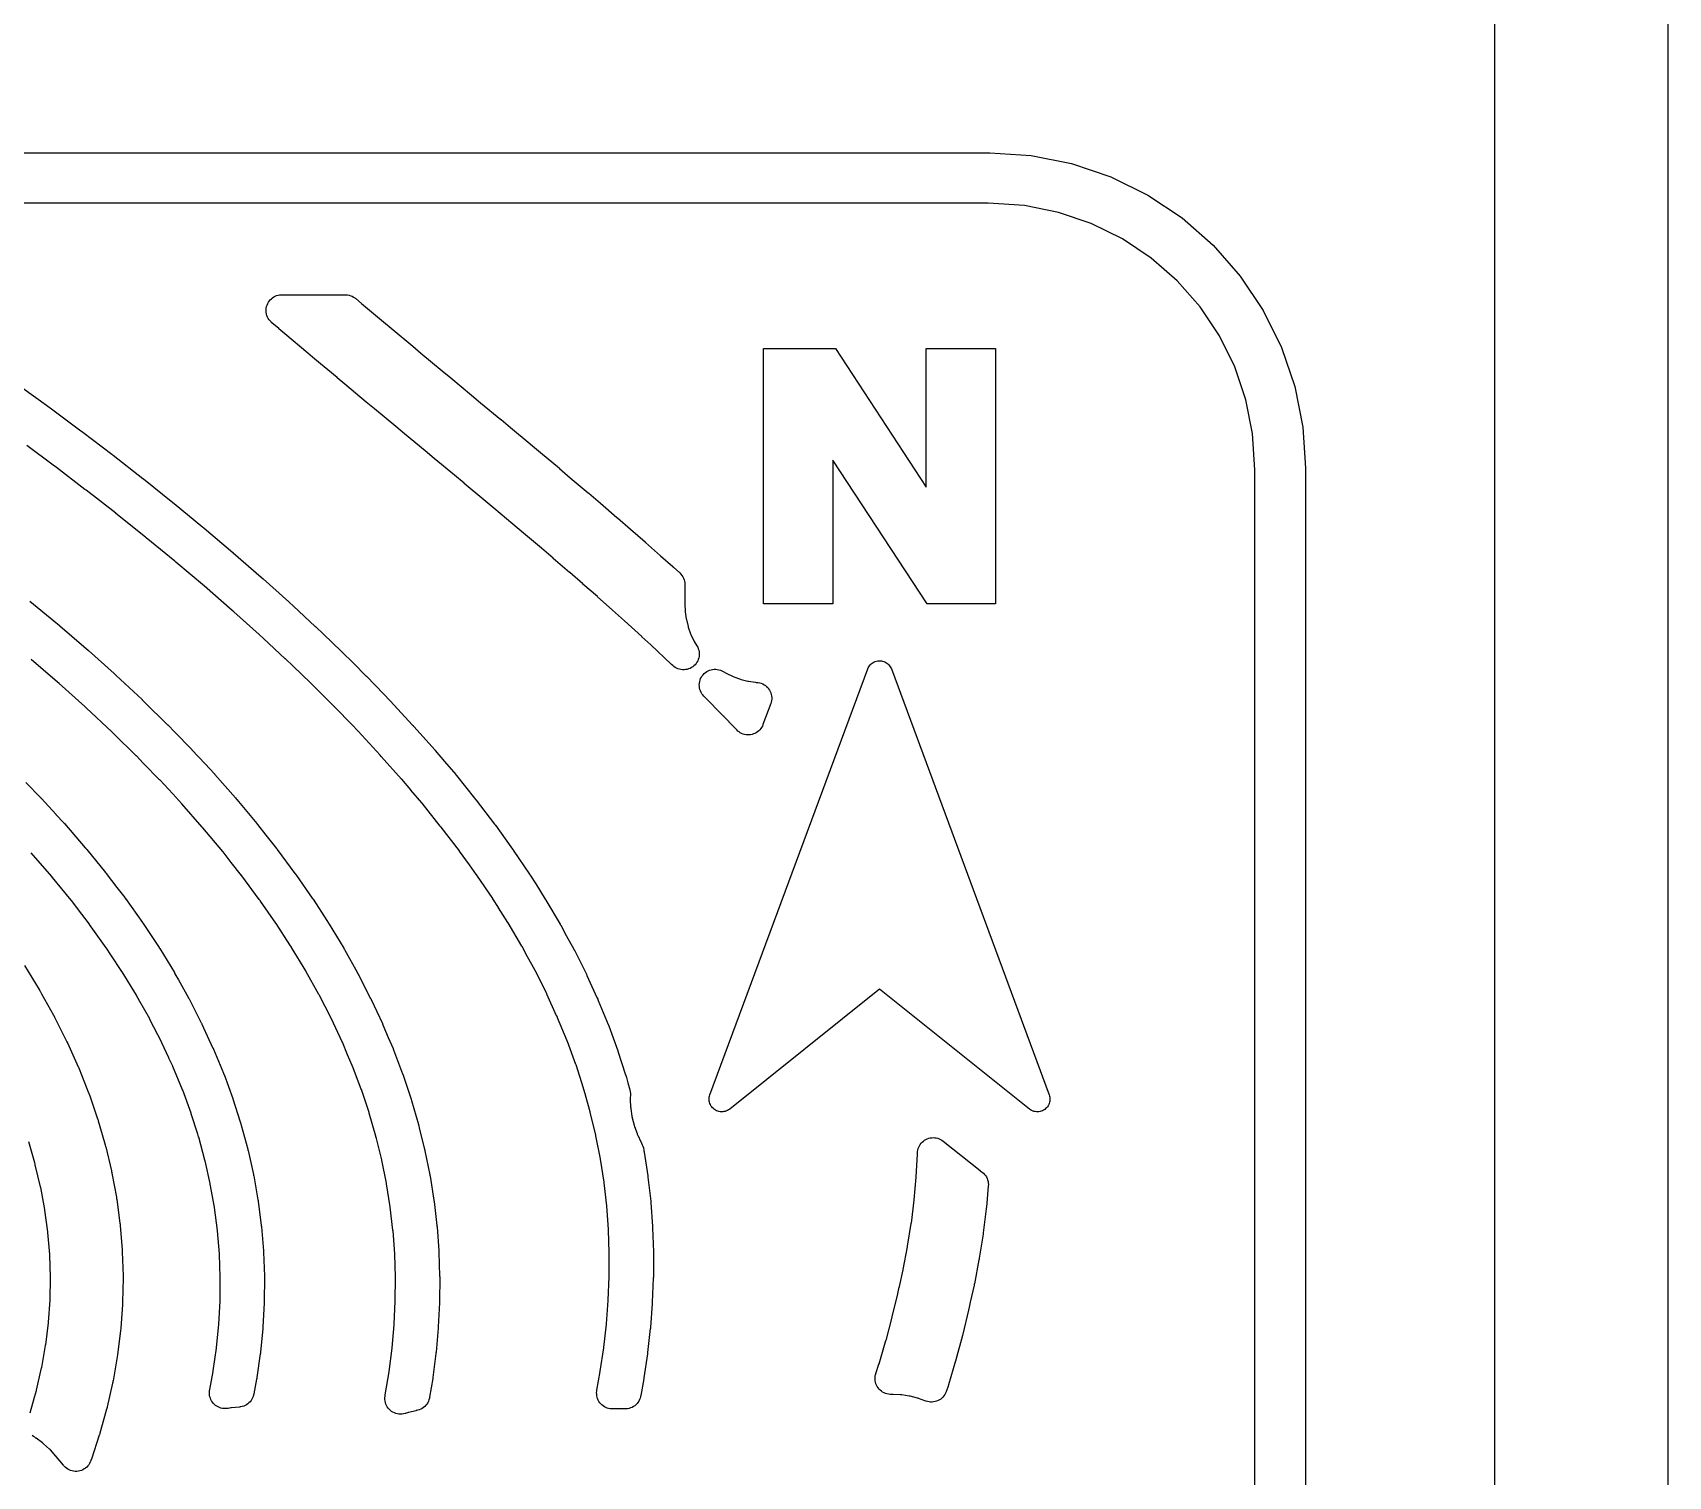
# Model space of a CAD drawing. Header units: metres. Extents: x -22.9 to 22.9, y 1.9 to 79.7.
# Drawn here: x 12.53 to 22.9, y 48.41 to 57.56 of the extents above; entities that cross this region are included whole.
import ezdxf

# ---------------------------------------------------------------- set-up
doc = ezdxf.new("R2010")
doc.units = ezdxf.units.M

msp = doc.modelspace()

# ---------------------------------------------------------------- linework, layer by layer
at = {"layer": 'MARKING'}
for points in [[(-18.6, 56.8), (18.6, 56.8), (18.8611, 56.7829), (19.1176, 56.7319), (19.3654, 56.6478), (19.6, 56.5321), (19.8175, 56.3867), (20.0142, 56.2142), (20.1867, 56.0175), (20.3321, 55.8), (20.4478, 55.5654), (20.5319, 55.3176), (20.5829, 55.0611), (20.6, 54.8), (20.6, 38.2)], [(20.28, 38.2105), (20.28, 54.7895), (20.2649, 55.0192), (20.2221, 55.2346), (20.1515, 55.4426), (20.0543, 55.6397), (19.9323, 55.8223), (19.7875, 55.9875), (19.6223, 56.1323), (19.4397, 56.2543), (19.2426, 56.3515), (19.0346, 56.4221), (18.8192, 56.4649), (18.5895, 56.48), (-18.5895, 56.48)], [(12.4699, 55.3081), (12.6184, 55.2), (12.6586, 55.1707), (12.6589, 55.1704), (12.6597, 55.1698), (12.6602, 55.1695), (12.8281, 55.0444), (12.8282, 55.0443), (12.8491, 55.0287), (12.8494, 55.0285), (12.8501, 55.028), (12.8506, 55.0276), (13.0326, 54.8889), (13.0329, 54.8887), (13.0397, 54.8835), (13.04, 54.8833), (13.0406, 54.8828), (13.0409, 54.8825), (13.2296, 54.7354), (13.23, 54.735), (13.2328, 54.7328), (13.2333, 54.7324), (13.42, 54.5832), (13.4205, 54.5828), (13.4275, 54.5771), (13.428, 54.5767), (13.6106, 54.4266), (13.611, 54.4263), (13.6173, 54.4211), (13.6176, 54.4209), (13.6181, 54.4204), (13.6185, 54.4201), (13.8011, 54.2657), (13.8014, 54.2654), (13.8017, 54.2652), (13.8025, 54.2645), (13.9805, 54.1098), (13.9808, 54.1095), (13.9816, 54.1087), (13.9822, 54.1083), (13.9933, 54.0984), (13.9935, 54.0981), (14.1546, 53.9537), (14.1551, 53.9533), (14.156, 53.9525), (14.1566, 53.9519), (14.1843, 53.9264), (14.1845, 53.9262), (14.3234, 53.7975), (14.3239, 53.7971), (14.3249, 53.7961), (14.3256, 53.7954), (14.3754, 53.7478), (14.3755, 53.7478), (14.4865, 53.6413), (14.4871, 53.6407), (14.4883, 53.6396), (14.489, 53.6388), (14.5665, 53.5617), (14.6439, 53.4847), (14.6443, 53.4843), (14.6447, 53.484), (14.645, 53.4836), (14.646, 53.4826), (14.6464, 53.4823), (14.6467, 53.4819), (14.6471, 53.4815), (14.7575, 53.367), (14.7951, 53.3281), (14.7955, 53.3277), (14.7959, 53.3273), (14.7963, 53.3269), (14.7973, 53.3258), (14.7976, 53.3254), (14.798, 53.325), (14.7984, 53.3246), (14.9404, 53.1711), (14.9407, 53.1707), (14.9411, 53.1703), (14.9414, 53.17), (14.9423, 53.169), (14.9426, 53.1686), (14.943, 53.1682), (14.9433, 53.1679), (14.9504, 53.1599), (15.0799, 53.0148), (15.0804, 53.0142), (15.0809, 53.0137), (15.0813, 53.0132), (15.0825, 53.0118), (15.0829, 53.0113), (15.0834, 53.0108), (15.0838, 53.0103), (15.1417, 52.9417), (15.2132, 52.8576), (15.2137, 52.857), (15.2142, 52.8565), (15.2147, 52.8559), (15.216, 52.8544), (15.2164, 52.8538), (15.2169, 52.8532), (15.2174, 52.8526), (15.3331, 52.7079), (15.3395, 52.7), (15.3399, 52.6995), (15.3402, 52.699), (15.3406, 52.6986), (15.3416, 52.6973), (15.342, 52.6969), (15.3423, 52.6964), (15.3427, 52.6959), (15.4602, 52.5429), (15.4608, 52.5422), (15.4613, 52.5416), (15.4618, 52.5409), (15.4631, 52.5391), (15.4636, 52.5384), (15.4641, 52.5377), (15.4646, 52.537), (15.5266, 52.4503), (15.574, 52.385), (15.5745, 52.3844), (15.5749, 52.3837), (15.5754, 52.383), (15.5766, 52.3813), (15.5771, 52.3806), (15.5775, 52.38), (15.578, 52.3793), (15.6812, 52.2266), (15.6817, 52.2259), (15.6821, 52.2252), (15.6826, 52.2245), (15.6838, 52.2227), (15.6842, 52.222), (15.6847, 52.2213), (15.6851, 52.2206), (15.7204, 52.1645), (15.7814, 52.069), (15.7819, 52.0682), (15.7824, 52.0674), (15.7829, 52.0666), (15.7842, 52.0645), (15.7847, 52.0637), (15.7851, 52.0629), (15.7856, 52.0621), (15.8751, 51.9098), (15.8755, 51.909), (15.876, 51.9082), (15.8764, 51.9075), (15.8776, 51.9054), (15.878, 51.9046), (15.8785, 51.9039), (15.8789, 51.9031), (15.9142, 51.8377), (15.9615, 51.7518), (15.9619, 51.7509), (15.9624, 51.7501), (15.9628, 51.7492), (15.964, 51.747), (15.9644, 51.7462), (15.9648, 51.7453), (15.9653, 51.7445), (16.0415, 51.5925), (16.042, 51.5915), (16.0424, 51.5906), (16.0429, 51.5896), (16.0441, 51.5872), (16.0445, 51.5862), (16.0449, 51.5852), (16.0454, 51.5843), (16.1079, 51.4453), (16.1134, 51.4332), (16.1138, 51.4325), (16.1141, 51.4317), (16.1145, 51.4309), (16.1154, 51.4287), (16.1158, 51.4279), (16.1161, 51.4271), (16.1165, 51.4263), (16.1799, 51.2743), (16.1803, 51.2733), (16.1807, 51.2723), (16.1811, 51.2713), (16.1822, 51.2687), (16.1826, 51.2676), (16.183, 51.2666), (16.1833, 51.2656), (16.2391, 51.1139), (16.2394, 51.1129), (16.2398, 51.1119), (16.2401, 51.1109), (16.241, 51.1083), (16.2414, 51.1073), (16.2417, 51.1063), (16.242, 51.1053), (16.2906, 50.9534), (16.2909, 50.9525), (16.2911, 50.9516), (16.2914, 50.9507), (16.2921, 50.9483), (16.2924, 50.9473), (16.2927, 50.9464), (16.2929, 50.9455), (16.3045, 50.904), (16.3175, 50.8584), (16.3199, 50.8476), (16.3211, 50.8366), (16.3212, 50.8255), (16.3202, 50.808), (16.3201, 50.8055), (16.3201, 50.8), (16.3201, 50.7975), (16.3223, 50.75), (16.3225, 50.7475), (16.323, 50.7421), (16.3233, 50.7396), (16.3302, 50.6926), (16.3306, 50.6901), (16.3317, 50.6847), (16.3322, 50.6823), (16.3437, 50.6362), (16.3444, 50.6338), (16.346, 50.6286), (16.3468, 50.6262), (16.3629, 50.5815), (16.3638, 50.5792), (16.3659, 50.5741), (16.3669, 50.5718), (16.3874, 50.529), (16.3885, 50.5268), (16.3911, 50.5219), (16.3914, 50.5215), (16.3963, 50.5117), (16.4001, 50.5015), (16.4027, 50.491), (16.4061, 50.4738), (16.4063, 50.4728), (16.4065, 50.4717), (16.4067, 50.4707), (16.4072, 50.4681), (16.4073, 50.4671), (16.4075, 50.466), (16.4077, 50.465), (16.431, 50.3133), (16.4311, 50.3123), (16.4313, 50.3113), (16.4314, 50.3103), (16.4318, 50.3077), (16.4319, 50.3067), (16.432, 50.3057), (16.4321, 50.3047), (16.4492, 50.153), (16.4493, 50.152), (16.4494, 50.151), (16.4495, 50.15), (16.4497, 50.1475), (16.4498, 50.1465), (16.4499, 50.1455), (16.45, 50.1445), (16.461, 49.9927), (16.4611, 49.9918), (16.4611, 49.9908), (16.4612, 49.9898), (16.4613, 49.9873), (16.4614, 49.9863), (16.4614, 49.9854), (16.4614, 49.9844), (16.4666, 49.8326), (16.4666, 49.8316), (16.4666, 49.8307), (16.4667, 49.8297), (16.4667, 49.8273), (16.4667, 49.8263), (16.4667, 49.8254), (16.4667, 49.8244), (16.4661, 49.6725), (16.4661, 49.6716), (16.4661, 49.6707), (16.4661, 49.6698), (16.466, 49.6674), (16.466, 49.6665), (16.466, 49.6655), (16.4659, 49.6646), (16.4597, 49.5126), (16.4597, 49.5117), (16.4597, 49.5108), (16.4596, 49.5099), (16.4595, 49.5076), (16.4594, 49.5067), (16.4594, 49.5058), (16.4593, 49.5049), (16.4476, 49.3529), (16.4476, 49.352), (16.4475, 49.3511), (16.4474, 49.3503), (16.4472, 49.348), (16.4471, 49.3471), (16.447, 49.3463), (16.4469, 49.3454), (16.4299, 49.1933), (16.4298, 49.1924), (16.4297, 49.1916), (16.4296, 49.1907), (16.4293, 49.1886), (16.4292, 49.1878), (16.4291, 49.1869), (16.429, 49.1861), (16.4068, 49.0338), (16.4067, 49.033), (16.4065, 49.0322), (16.4064, 49.0314), (16.4061, 49.0293), (16.4059, 49.0285), (16.4058, 49.0277), (16.4057, 49.027), (16.3867, 48.9212), (16.3857, 48.9164), (16.3852, 48.914), (16.3825, 48.9045), (16.3788, 48.8952), (16.3743, 48.8864), (16.3688, 48.878), (16.3626, 48.8702), (16.3557, 48.8631), (16.348, 48.8567), (16.3398, 48.8511), (16.3311, 48.8464), (16.3219, 48.8425), (16.3124, 48.8396), (16.3026, 48.8376), (16.2927, 48.8367), (16.2903, 48.8365), (16.2854, 48.8364), (16.209, 48.8364), (16.2042, 48.8365), (16.2019, 48.8366), (16.1922, 48.8376), (16.1827, 48.8395), (16.1734, 48.8422), (16.1644, 48.8459), (16.1558, 48.8505), (16.1477, 48.8558), (16.1402, 48.8619), (16.1332, 48.8687), (16.127, 48.8761), (16.1215, 48.8842), (16.1168, 48.8927), (16.113, 48.9016), (16.1101, 48.9108), (16.108, 48.9203), (16.1069, 48.93), (16.1068, 48.9397), (16.1075, 48.9494), (16.1078, 48.9516), (16.1086, 48.9564), (16.1297, 49.0741), (16.1298, 49.0749), (16.1299, 49.0757), (16.13, 49.0765), (16.1516, 49.2242), (16.1517, 49.225), (16.1518, 49.2259), (16.1519, 49.2267), (16.1684, 49.3741), (16.1685, 49.375), (16.1686, 49.3758), (16.1686, 49.3767), (16.1799, 49.5238), (16.18, 49.5247), (16.18, 49.5256), (16.1801, 49.5265), (16.1861, 49.6734), (16.1861, 49.6744), (16.1861, 49.6753), (16.1861, 49.6762), (16.1867, 49.8229), (16.1867, 49.8239), (16.1867, 49.8248), (16.1867, 49.8257), (16.1817, 49.9722), (16.1817, 49.9732), (16.1816, 49.9742), (16.1815, 49.9751), (16.1709, 50.1215), (16.1708, 50.1225), (16.1707, 50.1234), (16.1706, 50.1244), (16.1542, 50.2706), (16.1541, 50.2716), (16.1539, 50.2726), (16.1538, 50.2736), (16.1313, 50.4196), (16.1312, 50.4206), (16.131, 50.4217), (16.1308, 50.4227), (16.1022, 50.5686), (16.102, 50.5696), (16.1017, 50.5706), (16.1015, 50.5717), (16.0664, 50.7176), (16.0661, 50.7186), (16.0659, 50.7196), (16.0656, 50.7206), (16.0354, 50.8264), (16.0352, 50.827), (16.0239, 50.868), (16.0236, 50.8689), (16.0233, 50.8698), (16.023, 50.8708), (15.9762, 51.0172), (15.9759, 51.0182), (15.9756, 51.0192), (15.9752, 51.0202), (15.9216, 51.1662), (15.9212, 51.1672), (15.9208, 51.1682), (15.9204, 51.1692), (15.859, 51.3161), (15.8587, 51.3169), (15.8583, 51.3178), (15.858, 51.3186), (15.8537, 51.3278), (15.8536, 51.3282), (15.8533, 51.3288), (15.8531, 51.3293), (15.7912, 51.4667), (15.7908, 51.4677), (15.7903, 51.4687), (15.7899, 51.4696), (15.7162, 51.6166), (15.7157, 51.6174), (15.7153, 51.6183), (15.7148, 51.6191), (15.6691, 51.7022), (15.669, 51.7025), (15.6686, 51.7031), (15.6684, 51.7035), (15.6337, 51.7678), (15.6333, 51.7686), (15.6328, 51.7694), (15.6324, 51.7702), (15.5455, 51.9181), (15.545, 51.9189), (15.5445, 51.9197), (15.544, 51.9205), (15.4847, 52.0134), (15.4845, 52.0136), (15.4842, 52.0142), (15.484, 52.0145), (15.4493, 52.0696), (15.4489, 52.0703), (15.4484, 52.071), (15.448, 52.0717), (15.3473, 52.2206), (15.3469, 52.2212), (15.3464, 52.2219), (15.3459, 52.2226), (15.3004, 52.2854), (15.3, 52.2859), (15.2383, 52.3722), (15.2378, 52.3728), (15.2373, 52.3735), (15.2368, 52.3742), (15.1217, 52.524), (15.1213, 52.5244), (15.121, 52.5249), (15.1206, 52.5254), (15.1156, 52.5315), (15.1153, 52.5319), (15, 52.6761), (14.9996, 52.6766), (14.9991, 52.6772), (14.9986, 52.6778), (14.9287, 52.7599), (14.9285, 52.7602), (14.8711, 52.8282), (14.8707, 52.8287), (14.8702, 52.8292), (14.8698, 52.8297), (14.7418, 52.9731), (14.7416, 52.9733), (14.7349, 52.9809), (14.7345, 52.9813), (14.7342, 52.9816), (14.7339, 52.982), (14.5939, 53.1334), (14.5935, 53.1338), (14.5931, 53.1342), (14.5927, 53.1346), (14.5563, 53.1723), (14.5562, 53.1724), (14.4465, 53.2861), (14.4462, 53.2865), (14.4458, 53.2869), (14.4454, 53.2872), (14.3691, 53.3632), (14.293, 53.4389), (14.2923, 53.4395), (14.1819, 53.5454), (14.1333, 53.5919), (14.1327, 53.5925), (13.9947, 53.7204), (13.9679, 53.7451), (13.9674, 53.7455), (13.8074, 53.889), (13.7969, 53.8983), (13.7965, 53.8987), (13.6206, 54.0516), (13.6201, 54.0521), (13.4387, 54.2054), (13.4334, 54.2099), (13.2518, 54.3591), (13.2458, 54.364), (13.0596, 54.5128), (13.058, 54.5141), (12.8698, 54.6609), (12.8632, 54.666), (12.6821, 54.804), (12.6609, 54.8198), (12.4939, 54.9442)], [(12.5137, 53.9572), (12.6651, 53.8328), (12.6654, 53.8325), (12.666, 53.8321), (12.6664, 53.8317), (12.7018, 53.8021), (12.7022, 53.8018), (12.7031, 53.801), (12.7037, 53.8006), (12.8566, 53.6694), (12.8568, 53.6692), (12.8573, 53.6687), (12.8576, 53.6684), (12.8838, 53.6457), (12.8843, 53.6453), (12.8853, 53.6444), (12.886, 53.6438), (13.0479, 53.4985), (13.0483, 53.4981), (13.0583, 53.489), (13.0588, 53.4886), (13.0598, 53.4876), (13.0605, 53.487), (13.2249, 53.3329), (13.2254, 53.3324), (13.2266, 53.3313), (13.2274, 53.3305), (13.2412, 53.3171), (13.2415, 53.3168), (13.3851, 53.176), (13.3855, 53.1756), (13.3859, 53.1753), (13.3862, 53.1749), (13.3872, 53.1739), (13.3876, 53.1735), (13.388, 53.1732), (13.3883, 53.1728), (13.4329, 53.1272), (13.4332, 53.1269), (13.5381, 53.0189), (13.5385, 53.0185), (13.5389, 53.0181), (13.5393, 53.0177), (13.5403, 53.0166), (13.5407, 53.0161), (13.5411, 53.0157), (13.5415, 53.0153), (13.6247, 52.9255), (13.6249, 52.9254), (13.6836, 52.8617), (13.6841, 52.8612), (13.6845, 52.8608), (13.6849, 52.8603), (13.686, 52.859), (13.6865, 52.8585), (13.6869, 52.8581), (13.6873, 52.8576), (13.8166, 52.71), (13.8218, 52.7041), (13.8221, 52.7037), (13.8225, 52.7033), (13.8229, 52.7029), (13.8238, 52.7018), (13.8242, 52.7013), (13.8245, 52.7009), (13.8249, 52.7005), (13.953, 52.5473), (13.9535, 52.5467), (13.9539, 52.5461), (13.9544, 52.5455), (13.9556, 52.544), (13.9561, 52.5435), (13.9566, 52.5429), (13.957, 52.5423), (14.0104, 52.4745), (14.0774, 52.3895), (14.0779, 52.3889), (14.0784, 52.3882), (14.0788, 52.3876), (14.0801, 52.3859), (14.0806, 52.3853), (14.0811, 52.3847), (14.0815, 52.384), (14.1943, 52.2311), (14.1947, 52.2306), (14.1952, 52.23), (14.1956, 52.2294), (14.1966, 52.228), (14.197, 52.2274), (14.1974, 52.2269), (14.1978, 52.2263), (14.2042, 52.2171), (14.3044, 52.0738), (14.3049, 52.0731), (14.3054, 52.0723), (14.306, 52.0715), (14.3073, 52.0695), (14.3078, 52.0688), (14.3083, 52.068), (14.3089, 52.0672), (14.396, 51.9323), (14.4072, 51.915), (14.4076, 51.9144), (14.408, 51.9137), (14.4084, 51.9131), (14.4095, 51.9114), (14.4099, 51.9108), (14.4103, 51.9101), (14.4107, 51.9094), (14.5033, 51.757), (14.5038, 51.7561), (14.5043, 51.7553), (14.5048, 51.7544), (14.5062, 51.7522), (14.5067, 51.7513), (14.5071, 51.7504), (14.5076, 51.7495), (14.5899, 51.6011), (14.5917, 51.5977), (14.5921, 51.5971), (14.5925, 51.5963), (14.5929, 51.5956), (14.5939, 51.5938), (14.5943, 51.593), (14.5947, 51.5923), (14.5951, 51.5916), (14.6739, 51.4393), (14.6744, 51.4384), (14.6748, 51.4375), (14.6753, 51.4366), (14.6765, 51.4341), (14.6769, 51.4332), (14.6774, 51.4323), (14.6778, 51.4313), (14.7487, 51.2793), (14.7491, 51.2785), (14.7495, 51.2776), (14.7499, 51.2767), (14.7509, 51.2744), (14.7513, 51.2735), (14.7517, 51.2726), (14.7521, 51.2717), (14.7856, 51.1918), (14.816, 51.1204), (14.8164, 51.1195), (14.8168, 51.1186), (14.8172, 51.1177), (14.8181, 51.1153), (14.8185, 51.1144), (14.8189, 51.1135), (14.8192, 51.1126), (14.877, 50.9607), (14.8774, 50.9597), (14.8777, 50.9587), (14.8781, 50.9577), (14.879, 50.9551), (14.8794, 50.9541), (14.8797, 50.9531), (14.8801, 50.9521), (14.9305, 50.8004), (14.9309, 50.7994), (14.9312, 50.7984), (14.9315, 50.7974), (14.9323, 50.7948), (14.9326, 50.7938), (14.9329, 50.7927), (14.9332, 50.7917), (14.9767, 50.64), (14.9769, 50.639), (14.9772, 50.6381), (14.9775, 50.6371), (14.9781, 50.6346), (14.9784, 50.6336), (14.9786, 50.6327), (14.9789, 50.6317), (14.9818, 50.6194), (15.0164, 50.4807), (15.0166, 50.4796), (15.0169, 50.4786), (15.0171, 50.4775), (15.0177, 50.4748), (15.018, 50.4738), (15.0182, 50.4727), (15.0184, 50.4717), (15.0493, 50.3201), (15.0495, 50.319), (15.0497, 50.318), (15.0499, 50.3169), (15.0504, 50.3142), (15.0506, 50.3132), (15.0508, 50.3121), (15.051, 50.311), (15.0751, 50.1595), (15.0753, 50.1584), (15.0755, 50.1574), (15.0756, 50.1563), (15.076, 50.1536), (15.0761, 50.1526), (15.0763, 50.1515), (15.0764, 50.1505), (15.094, 49.9989), (15.0941, 49.9978), (15.0943, 49.9968), (15.0944, 49.9958), (15.0946, 49.993), (15.0947, 49.992), (15.0948, 49.991), (15.0949, 49.9899), (15.1061, 49.8383), (15.1062, 49.8373), (15.1063, 49.8362), (15.1063, 49.8352), (15.1065, 49.8325), (15.1065, 49.8315), (15.1066, 49.8305), (15.1066, 49.8294), (15.1115, 49.6778), (15.1116, 49.6768), (15.1116, 49.6757), (15.1116, 49.6747), (15.1116, 49.6721), (15.1116, 49.6711), (15.1116, 49.67), (15.1116, 49.669), (15.1104, 49.5173), (15.1104, 49.5163), (15.1104, 49.5153), (15.1103, 49.5143), (15.1103, 49.5117), (15.1102, 49.5107), (15.1102, 49.5097), (15.1101, 49.5087), (15.1028, 49.357), (15.1027, 49.356), (15.1027, 49.355), (15.1026, 49.354), (15.1024, 49.3515), (15.1024, 49.3505), (15.1023, 49.3495), (15.1022, 49.3485), (15.0888, 49.1967), (15.0887, 49.1957), (15.0887, 49.1948), (15.0886, 49.1938), (15.0883, 49.1913), (15.0882, 49.1904), (15.0881, 49.1894), (15.0879, 49.1885), (15.0686, 49.0366), (15.0685, 49.0356), (15.0684, 49.0347), (15.0683, 49.0338), (15.0679, 49.0314), (15.0678, 49.0304), (15.0676, 49.0295), (15.0675, 49.0286), (15.0481, 48.9114), (15.0471, 48.9064), (15.0466, 48.904), (15.0439, 48.8943), (15.0403, 48.8848), (15.0357, 48.8758), (15.0303, 48.8673), (15.024, 48.8593), (15.017, 48.8521), (15.0092, 48.8456), (15.0009, 48.8399), (14.992, 48.8351), (14.9826, 48.8312), (14.9729, 48.8283), (14.9706, 48.8277), (14.9656, 48.8266), (14.9622, 48.8259), (14.9599, 48.8254), (14.9155, 48.8145), (14.9132, 48.8139), (14.9109, 48.8132), (14.9086, 48.8125), (14.8995, 48.8093), (14.8947, 48.8078), (14.8925, 48.8071), (14.8829, 48.8048), (14.873, 48.8034), (14.863, 48.803), (14.8531, 48.8036), (14.8433, 48.8052), (14.8336, 48.8078), (14.8243, 48.8113), (14.8154, 48.8158), (14.8069, 48.8211), (14.7991, 48.8272), (14.7919, 48.834), (14.7853, 48.8416), (14.7796, 48.8497), (14.7747, 48.8584), (14.7707, 48.8675), (14.7677, 48.877), (14.7656, 48.8868), (14.7644, 48.8967), (14.7643, 48.9066), (14.7652, 48.9165), (14.7655, 48.9188), (14.7661, 48.923), (14.7665, 48.9252), (14.7908, 49.0717), (14.7909, 49.0726), (14.7911, 49.0736), (14.7912, 49.0745), (14.8098, 49.2211), (14.81, 49.222), (14.8101, 49.223), (14.8102, 49.224), (14.8231, 49.3703), (14.8231, 49.3713), (14.8232, 49.3723), (14.8233, 49.3733), (14.8303, 49.5194), (14.8304, 49.5204), (14.8304, 49.5215), (14.8304, 49.5225), (14.8316, 49.6685), (14.8316, 49.6695), (14.8316, 49.6705), (14.8316, 49.6715), (14.8268, 49.8174), (14.8268, 49.8184), (14.8267, 49.8195), (14.8267, 49.8205), (14.8159, 49.9663), (14.8158, 49.9673), (14.8157, 49.9684), (14.8156, 49.9694), (14.7986, 50.1151), (14.7985, 50.1162), (14.7983, 50.1172), (14.7982, 50.1183), (14.7749, 50.264), (14.7747, 50.265), (14.7746, 50.2661), (14.7744, 50.2671), (14.7447, 50.4128), (14.7444, 50.4139), (14.7442, 50.4149), (14.744, 50.4159), (14.7103, 50.5512), (14.7102, 50.5517), (14.7075, 50.5627), (14.7072, 50.5637), (14.707, 50.5646), (14.7067, 50.5656), (14.6648, 50.7118), (14.6645, 50.7128), (14.6642, 50.7138), (14.6639, 50.7148), (14.6153, 50.8609), (14.615, 50.8619), (14.6146, 50.8629), (14.6142, 50.8639), (14.5585, 51.0104), (14.5581, 51.0113), (14.5578, 51.0122), (14.5574, 51.0131), (14.5283, 51.0813), (14.5281, 51.0818), (14.4949, 51.1608), (14.4945, 51.1617), (14.4942, 51.1626), (14.4938, 51.1635), (14.4253, 51.3104), (14.4248, 51.3113), (14.4244, 51.3123), (14.4239, 51.3132), (14.3475, 51.4608), (14.3471, 51.4615), (14.3467, 51.4622), (14.3463, 51.463), (14.3459, 51.4637), (14.3456, 51.4642), (14.2641, 51.6114), (14.2636, 51.6123), (14.2631, 51.6131), (14.2626, 51.614), (14.1725, 51.7622), (14.1721, 51.7629), (14.1717, 51.7635), (14.1713, 51.7642), (14.1615, 51.7792), (14.1613, 51.7795), (14.075, 51.9132), (14.0745, 51.9139), (14.074, 51.9147), (14.0735, 51.9155), (13.975, 52.0563), (13.9748, 52.0565), (13.9691, 52.0648), (13.9687, 52.0653), (13.9683, 52.0659), (13.9679, 52.0664), (13.8575, 52.216), (13.8571, 52.2167), (13.8566, 52.2173), (13.8561, 52.2179), (13.7905, 52.3011), (13.7383, 52.3675), (13.7378, 52.3681), (13.7373, 52.3687), (13.7369, 52.3693), (13.6111, 52.5197), (13.6107, 52.5201), (13.6104, 52.5205), (13.61, 52.521), (13.606, 52.5255), (13.4779, 52.6717), (13.4775, 52.6722), (13.4771, 52.6726), (13.4766, 52.6731), (13.4195, 52.735), (13.3373, 52.8237), (13.3369, 52.8242), (13.3365, 52.8246), (13.3361, 52.825), (13.233, 52.9311), (13.1892, 52.976), (13.1888, 52.9763), (13.1884, 52.9767), (13.188, 52.9771), (13.0465, 53.1159), (13.0336, 53.1284), (13.033, 53.129), (12.8702, 53.2815), (12.8697, 53.2821), (12.8614, 53.2896), (12.7002, 53.4343), (12.6996, 53.4348), (12.6747, 53.4565), (12.5224, 53.5871)], [(12.4872, 52.8084), (12.5833, 52.7096), (12.5837, 52.7092), (12.5842, 52.7087), (12.5846, 52.7083), (12.5858, 52.707), (12.5862, 52.7066), (12.5866, 52.7061), (12.5871, 52.7056), (12.6791, 52.6061), (12.6794, 52.6058), (12.7287, 52.5519), (12.7292, 52.5514), (12.7296, 52.5509), (12.7301, 52.5504), (12.7313, 52.549), (12.7317, 52.5485), (12.7322, 52.548), (12.7327, 52.5475), (12.8653, 52.3943), (12.8657, 52.3938), (12.8661, 52.3933), (12.8666, 52.3928), (12.8677, 52.3915), (12.8681, 52.391), (12.8685, 52.3905), (12.8689, 52.39), (12.8737, 52.3842), (12.8739, 52.3839), (12.9941, 52.2367), (12.9946, 52.236), (12.9952, 52.2354), (12.9957, 52.2347), (12.997, 52.2331), (12.9975, 52.2324), (12.998, 52.2318), (12.9985, 52.2311), (13.066, 52.1427), (13.0661, 52.1425), (13.1151, 52.0782), (13.1156, 52.0775), (13.116, 52.0769), (13.1165, 52.0762), (13.1178, 52.0745), (13.1183, 52.0739), (13.1187, 52.0732), (13.1192, 52.0725), (13.2277, 51.9198), (13.2282, 51.9191), (13.2286, 51.9185), (13.2291, 51.9178), (13.2303, 51.916), (13.2308, 51.9153), (13.2313, 51.9146), (13.2317, 51.9139), (13.2607, 51.8701), (13.3326, 51.7615), (13.3331, 51.7607), (13.3336, 51.7599), (13.3341, 51.7591), (13.3355, 51.757), (13.336, 51.7562), (13.3365, 51.7554), (13.337, 51.7546), (13.4297, 51.6022), (13.4301, 51.6015), (13.4306, 51.6007), (13.4311, 51.5999), (13.4322, 51.5979), (13.4327, 51.5971), (13.4331, 51.5963), (13.4336, 51.5956), (13.455, 51.5572), (13.519, 51.4436), (13.5195, 51.4427), (13.52, 51.4418), (13.5205, 51.4409), (13.5217, 51.4386), (13.5222, 51.4377), (13.5226, 51.4368), (13.5231, 51.4359), (13.6007, 51.2839), (13.6012, 51.283), (13.6016, 51.2821), (13.6021, 51.2812), (13.6032, 51.2788), (13.6037, 51.2779), (13.6041, 51.2769), (13.6045, 51.276), (13.6491, 51.1791), (13.6745, 51.1244), (13.6749, 51.1235), (13.6754, 51.1226), (13.6758, 51.1217), (13.6768, 51.1193), (13.6772, 51.1183), (13.6776, 51.1174), (13.678, 51.1165), (13.7411, 50.9647), (13.7415, 50.9637), (13.7419, 50.9627), (13.7423, 50.9616), (13.7434, 50.959), (13.7438, 50.9579), (13.7442, 50.9569), (13.7446, 50.9559), (13.7999, 50.8042), (13.8002, 50.8032), (13.8006, 50.8022), (13.801, 50.8011), (13.8019, 50.7984), (13.8022, 50.7974), (13.8026, 50.7963), (13.8029, 50.7953), (13.8446, 50.6632), (13.8507, 50.6442), (13.851, 50.6431), (13.8513, 50.6421), (13.8516, 50.6411), (13.8524, 50.6384), (13.8527, 50.6374), (13.853, 50.6363), (13.8533, 50.6353), (13.8946, 50.4838), (13.8949, 50.4827), (13.8952, 50.4816), (13.8955, 50.4805), (13.8962, 50.4776), (13.8965, 50.4765), (13.8968, 50.4753), (13.897, 50.4742), (13.9309, 50.3229), (13.9312, 50.3217), (13.9314, 50.3206), (13.9317, 50.3195), (13.9322, 50.3166), (13.9325, 50.3155), (13.9327, 50.3143), (13.9329, 50.3132), (13.9596, 50.1619), (13.9598, 50.1607), (13.96, 50.1596), (13.9601, 50.1585), (13.9606, 50.1555), (13.9608, 50.1544), (13.9609, 50.1533), (13.9611, 50.1521), (13.9807, 50.0008), (13.9808, 49.9997), (13.981, 49.9986), (13.9811, 49.9974), (13.9814, 49.9945), (13.9815, 49.9933), (13.9816, 49.9922), (13.9817, 49.991), (13.9943, 49.8397), (13.9944, 49.8386), (13.9945, 49.8375), (13.9946, 49.8363), (13.9948, 49.8334), (13.9948, 49.8322), (13.9949, 49.8311), (13.9949, 49.83), (14.0006, 49.6786), (14.0006, 49.6775), (14.0007, 49.6764), (14.0007, 49.6752), (14.0007, 49.6723), (14.0007, 49.6712), (14.0007, 49.67), (14.0007, 49.6689), (13.9995, 49.5176), (13.9995, 49.5164), (13.9995, 49.5153), (13.9995, 49.5142), (13.9994, 49.5113), (13.9994, 49.5101), (13.9993, 49.509), (13.9993, 49.5079), (13.9912, 49.3565), (13.9912, 49.3554), (13.9911, 49.3543), (13.991, 49.3532), (13.9908, 49.3503), (13.9907, 49.3492), (13.9906, 49.3481), (13.9905, 49.347), (13.9757, 49.1956), (13.9756, 49.1945), (13.9755, 49.1934), (13.9753, 49.1923), (13.975, 49.1894), (13.9749, 49.1883), (13.9747, 49.1872), (13.9746, 49.1862), (13.953, 49.0347), (13.9528, 49.0336), (13.9527, 49.0325), (13.9525, 49.0315), (13.952, 49.0287), (13.9518, 49.0276), (13.9517, 49.0266), (13.9515, 49.0255), (13.934, 48.9322), (13.933, 48.9273), (13.9324, 48.925), (13.9297, 48.9155), (13.926, 48.9064), (13.9214, 48.8976), (13.916, 48.8894), (13.9098, 48.8817), (13.9029, 48.8747), (13.8953, 48.8683), (13.8871, 48.8628), (13.8785, 48.8581), (13.8694, 48.8543), (13.8599, 48.8513), (13.8503, 48.8494), (13.8479, 48.849), (13.843, 48.8484), (13.7923, 48.8432), (13.7909, 48.843), (13.7894, 48.8428), (13.788, 48.8426), (13.7703, 48.8398), (13.7655, 48.8391), (13.7633, 48.8389), (13.7537, 48.8382), (13.7442, 48.8386), (13.7347, 48.8398), (13.7253, 48.8419), (13.7162, 48.8449), (13.7075, 48.8488), (13.6991, 48.8534), (13.6913, 48.8589), (13.684, 48.8651), (13.6773, 48.8719), (13.6713, 48.8794), (13.666, 48.8874), (13.6616, 48.8959), (13.6579, 48.9047), (13.6551, 48.9139), (13.6533, 48.9233), (13.6523, 48.9328), (13.6522, 48.9424), (13.6531, 48.9519), (13.6534, 48.9541), (13.6541, 48.9589), (13.6757, 49.074), (13.6759, 49.0751), (13.676, 49.0761), (13.6762, 49.0772), (13.6969, 49.2226), (13.6971, 49.2237), (13.6972, 49.2248), (13.6973, 49.2259), (13.7115, 49.3711), (13.7116, 49.3722), (13.7117, 49.3733), (13.7118, 49.3745), (13.7195, 49.5196), (13.7195, 49.5207), (13.7196, 49.5218), (13.7196, 49.5229), (13.7207, 49.6679), (13.7207, 49.6691), (13.7207, 49.6702), (13.7207, 49.6713), (13.7152, 49.8163), (13.7152, 49.8174), (13.7151, 49.8185), (13.715, 49.8197), (13.703, 49.9646), (13.7029, 49.9657), (13.7027, 49.9669), (13.7026, 49.968), (13.6838, 50.113), (13.6837, 50.1141), (13.6835, 50.1152), (13.6833, 50.1164), (13.6577, 50.2614), (13.6575, 50.2625), (13.6573, 50.2636), (13.657, 50.2648), (13.6245, 50.4099), (13.6242, 50.411), (13.624, 50.4121), (13.6237, 50.4132), (13.584, 50.5587), (13.5837, 50.5597), (13.5834, 50.5608), (13.5831, 50.5618), (13.5781, 50.5775), (13.5779, 50.5778), (13.5368, 50.7081), (13.5365, 50.7091), (13.5361, 50.7101), (13.5358, 50.7112), (13.4826, 50.857), (13.4822, 50.858), (13.4818, 50.8591), (13.4814, 50.8601), (13.4205, 51.0064), (13.4201, 51.0073), (13.4197, 51.0083), (13.4193, 51.0092), (13.3953, 51.061), (13.3952, 51.0612), (13.3514, 51.1564), (13.351, 51.1573), (13.3505, 51.1582), (13.3501, 51.1591), (13.275, 51.3061), (13.2746, 51.3069), (13.2741, 51.3078), (13.2736, 51.3087), (13.2111, 51.4197), (13.211, 51.4199), (13.1905, 51.4565), (13.1901, 51.4573), (13.1896, 51.4581), (13.1892, 51.4588), (13.0992, 51.6068), (13.0987, 51.6076), (13.0981, 51.6084), (13.0976, 51.6092), (13.0272, 51.7156), (12.9995, 51.7575), (12.999, 51.7582), (12.9985, 51.7589), (12.9981, 51.7596), (12.8923, 51.9085), (12.8918, 51.9092), (12.8913, 51.9098), (12.8908, 51.9105), (12.8436, 51.9726), (12.7773, 52.0594), (12.7768, 52.0601), (12.7763, 52.0607), (12.7758, 52.0614), (12.6576, 52.2062), (12.6537, 52.2109), (12.6533, 52.2114), (12.6529, 52.2119), (12.6524, 52.2124), (12.5222, 52.3627)], [(12.4797, 51.6471), (12.5729, 51.4949), (12.5734, 51.4941), (12.5739, 51.4933), (12.5744, 51.4924), (12.5774, 51.4873), (12.5779, 51.4865), (12.5784, 51.4856), (12.5788, 51.4848), (12.5881, 51.4682), (12.664, 51.3326), (12.6645, 51.3316), (12.665, 51.3307), (12.6656, 51.3297), (12.6688, 51.3236), (12.6693, 51.3227), (12.6698, 51.3217), (12.6703, 51.3207), (12.7466, 51.1689), (12.7471, 51.1679), (12.7476, 51.1669), (12.748, 51.166), (12.751, 51.1598), (12.7514, 51.1588), (12.7519, 51.1578), (12.7523, 51.1568), (12.7863, 51.0811), (12.8204, 51.0053), (12.8209, 51.0043), (12.8213, 51.0033), (12.8218, 51.0022), (12.8245, 50.9958), (12.8249, 50.9947), (12.8254, 50.9937), (12.8258, 50.9927), (12.8859, 50.8412), (12.8863, 50.8401), (12.8867, 50.8389), (12.8871, 50.8378), (12.8897, 50.8309), (12.8901, 50.8297), (12.8905, 50.8286), (12.8909, 50.8275), (12.9427, 50.6762), (12.9431, 50.675), (12.9434, 50.6739), (12.9438, 50.6727), (12.9461, 50.6656), (12.9464, 50.6644), (12.9468, 50.6632), (12.9471, 50.6621), (12.9865, 50.5256), (12.9907, 50.5113), (12.991, 50.5101), (12.9914, 50.509), (12.9917, 50.5078), (12.9936, 50.5005), (12.9939, 50.4994), (12.9942, 50.4982), (12.9945, 50.497), (13.0306, 50.3459), (13.0309, 50.3447), (13.0312, 50.3435), (13.0315, 50.3422), (13.0331, 50.3346), (13.0333, 50.3334), (13.0336, 50.3321), (13.0338, 50.3309), (13.062, 50.1799), (13.0622, 50.1786), (13.0624, 50.1774), (13.0626, 50.1761), (13.0639, 50.1684), (13.0641, 50.1671), (13.0643, 50.1658), (13.0644, 50.1646), (13.0847, 50.0137), (13.0849, 50.0124), (13.085, 50.0111), (13.0852, 50.0099), (13.086, 50.002), (13.0862, 50.0007), (13.0863, 49.9994), (13.0864, 49.9982), (13.0989, 49.8473), (13.099, 49.846), (13.0991, 49.8447), (13.0991, 49.8434), (13.0996, 49.8355), (13.0997, 49.8342), (13.0997, 49.8329), (13.0998, 49.8316), (13.1045, 49.6808), (13.1045, 49.6795), (13.1045, 49.6782), (13.1045, 49.6769), (13.1046, 49.669), (13.1046, 49.6677), (13.1046, 49.6664), (13.1045, 49.6651), (13.1015, 49.5142), (13.1014, 49.513), (13.1014, 49.5117), (13.1013, 49.5104), (13.101, 49.5024), (13.1009, 49.5012), (13.1008, 49.4999), (13.1008, 49.4986), (13.0899, 49.3477), (13.0898, 49.3464), (13.0897, 49.3452), (13.0896, 49.3439), (13.0888, 49.336), (13.0887, 49.3347), (13.0886, 49.3335), (13.0884, 49.3322), (13.0698, 49.1813), (13.0696, 49.18), (13.0695, 49.1788), (13.0693, 49.1775), (13.0681, 49.1697), (13.0679, 49.1685), (13.0677, 49.1672), (13.0675, 49.166), (13.0411, 49.015), (13.0408, 49.0138), (13.0406, 49.0125), (13.0404, 49.0113), (13.0388, 49.0036), (13.0386, 49.0024), (13.0383, 49.0012), (13.038, 49), (13.0037, 48.8488), (13.0034, 48.8477), (13.0031, 48.8465), (13.0028, 48.8454), (13.001, 48.8382), (13.0007, 48.8371), (13.0004, 48.8359), (13.0001, 48.8348), (12.9873, 48.7887), (12.958, 48.6834), (12.9577, 48.6823), (12.9573, 48.6812), (12.957, 48.68), (12.9548, 48.6729), (12.9545, 48.6718), (12.9541, 48.6707), (12.9538, 48.6695), (12.9038, 48.5182), (12.9034, 48.5171), (12.903, 48.516), (12.9026, 48.5148), (12.9004, 48.5088), (12.8978, 48.5022), (12.897, 48.5004), (12.8926, 48.4914), (12.8872, 48.483), (12.8811, 48.4751), (12.8742, 48.4679), (12.8666, 48.4614), (12.8584, 48.4557), (12.8497, 48.4509), (12.8405, 48.4469), (12.831, 48.4439), (12.8212, 48.4418), (12.8113, 48.4407), (12.8013, 48.4406), (12.7913, 48.4416), (12.7815, 48.4435), (12.772, 48.4463), (12.7627, 48.4501), (12.7539, 48.4549), (12.7456, 48.4604), (12.7379, 48.4668), (12.7309, 48.4739), (12.7294, 48.4756), (12.7262, 48.4794), (12.6813, 48.5349), (12.6804, 48.5359), (12.6796, 48.5369), (12.6787, 48.5379), (12.6438, 48.5767), (12.6419, 48.5787), (12.6401, 48.5805), (12.6381, 48.5823), (12.6008, 48.6159), (12.5987, 48.6177), (12.5967, 48.6193), (12.5946, 48.6209), (12.5539, 48.6504), (12.5517, 48.6519), (12.5476, 48.6545), (12.5444, 48.6566), (12.5364, 48.6622), (12.529, 48.6687)], [(12.5163, 48.8121), (12.5441, 48.912), (12.5555, 48.9528), (12.5558, 48.9539), (12.5561, 48.9551), (12.5563, 48.9562), (12.5882, 49.0964), (12.5885, 49.0976), (12.5887, 49.0988), (12.589, 49.1001), (12.6134, 49.2396), (12.6136, 49.2409), (12.6138, 49.2421), (12.614, 49.2434), (12.6312, 49.3827), (12.6313, 49.384), (12.6314, 49.3852), (12.6315, 49.3865), (12.6415, 49.5256), (12.6416, 49.5269), (12.6416, 49.5282), (12.6417, 49.5295), (12.6445, 49.6685), (12.6445, 49.6698), (12.6445, 49.6711), (12.6445, 49.6724), (12.6402, 49.8114), (12.6401, 49.8127), (12.64, 49.814), (12.6399, 49.8153), (12.6285, 49.9544), (12.6283, 49.9557), (12.6282, 49.957), (12.628, 49.9582), (12.6093, 50.0975), (12.6091, 50.0988), (12.6089, 50.1), (12.6087, 50.1013), (12.5827, 50.2408), (12.5824, 50.2421), (12.5822, 50.2433), (12.5819, 50.2445), (12.5484, 50.3846), (12.5481, 50.3858), (12.5478, 50.3869), (12.5475, 50.3881), (12.5449, 50.3969), (12.5448, 50.3971), (12.5067, 50.5291)]]:
    msp.add_lwpolyline(points, dxfattribs=at)
for points in [[(14.0379, 55.8676), (14.0448, 55.8744), (14.0524, 55.8805), (14.0605, 55.8859), (14.0691, 55.8905), (14.0781, 55.8941), (14.0874, 55.8969), (14.0969, 55.8988), (14.1066, 55.8998), (14.1088, 55.8999), (14.1136, 55.9), (14.5109, 55.9), (14.5159, 55.8999), (14.5183, 55.8998), (14.5282, 55.8988), (14.538, 55.8968), (14.5475, 55.8939), (14.5567, 55.89), (14.5654, 55.8853), (14.5736, 55.8797), (14.5756, 55.8782), (14.5795, 55.8751), (14.6152, 55.8452), (14.6154, 55.8451), (14.7553, 55.7276), (14.8041, 55.687), (14.9406, 55.5731), (14.993, 55.5296), (15.1268, 55.4185), (15.1819, 55.3726), (15.3129, 55.264), (15.3131, 55.2639), (15.3711, 55.2156), (15.4994, 55.1093), (15.4995, 55.1092), (15.5002, 55.1086), (15.5004, 55.1084), (15.5605, 55.0582), (15.6852, 54.9544), (15.6855, 54.9542), (15.6865, 54.9534), (15.6867, 54.9532), (15.7501, 54.8998), (15.8702, 54.7994), (15.8705, 54.7991), (15.8718, 54.798), (15.8722, 54.7977), (15.9399, 54.74), (16.0536, 54.6441), (16.054, 54.6438), (16.0557, 54.6424), (16.0562, 54.642), (16.1301, 54.5781), (16.235, 54.4886), (16.2355, 54.4882), (16.2375, 54.4865), (16.2381, 54.486), (16.3205, 54.4135), (16.4136, 54.3329), (16.4142, 54.3324), (16.4166, 54.3303), (16.4173, 54.3297), (16.5113, 54.2453), (16.589, 54.1767), (16.5894, 54.1763), (16.5898, 54.176), (16.5902, 54.1757), (16.5925, 54.1735), (16.5929, 54.1732), (16.5933, 54.1728), (16.5937, 54.1725), (16.633, 54.1363), (16.6403, 54.1289), (16.6467, 54.1208), (16.6523, 54.1121), (16.6569, 54.1029), (16.6605, 54.0932), (16.6632, 54.0832), (16.6648, 54.073), (16.6653, 54.0627), (16.6653, 53.9412), (16.6654, 53.9388), (16.6676, 53.8934), (16.6681, 53.8886), (16.6746, 53.8449), (16.6755, 53.8401), (16.6863, 53.7972), (16.6877, 53.7925), (16.7026, 53.751), (16.7044, 53.7464), (16.7233, 53.7065), (16.7256, 53.7022), (16.7428, 53.6735), (16.7475, 53.6648), (16.7512, 53.6557), (16.7541, 53.6463), (16.756, 53.6366), (16.7569, 53.6268), (16.7569, 53.6169), (16.7559, 53.6071), (16.754, 53.5974), (16.7511, 53.588), (16.7472, 53.5789), (16.7426, 53.5703), (16.737, 53.5621), (16.7307, 53.5545), (16.7237, 53.5476), (16.7161, 53.5414), (16.7078, 53.536), (16.6991, 53.5314), (16.69, 53.5277), (16.6805, 53.5249), (16.6708, 53.5231), (16.661, 53.5222), (16.6511, 53.5223), (16.6413, 53.5233), (16.6317, 53.5254), (16.6223, 53.5283), (16.6132, 53.5322), (16.6046, 53.537), (16.5965, 53.5425), (16.5889, 53.5489), (16.5809, 53.5564), (16.5806, 53.5566), (16.5793, 53.5578), (16.5789, 53.5582), (16.4508, 53.6797), (16.4504, 53.6801), (16.45, 53.6805), (16.4495, 53.6809), (16.3942, 53.731), (16.3939, 53.7312), (16.3927, 53.7323), (16.3924, 53.7326), (16.2839, 53.8324), (16.2835, 53.8328), (16.2831, 53.8331), (16.2828, 53.8334), (16.207, 53.9003), (16.2068, 53.9005), (16.2057, 53.9015), (16.2054, 53.9018), (16.1121, 53.9854), (16.1115, 53.986), (16.0195, 54.0657), (16.0193, 54.0659), (16.0183, 54.0667), (16.0181, 54.067), (15.9362, 54.1389), (15.9356, 54.1394), (15.8317, 54.228), (15.8315, 54.2282), (15.8307, 54.2289), (15.8304, 54.2291), (15.7569, 54.2926), (15.7565, 54.293), (15.6436, 54.3882), (15.6434, 54.3883), (15.6427, 54.3889), (15.6425, 54.3891), (15.5754, 54.4463), (15.4553, 54.5466), (15.455, 54.5469), (15.3914, 54.6006), (15.2666, 54.7042), (15.2664, 54.7045), (15.2059, 54.755), (15.0777, 54.8614), (15.0775, 54.8615), (15.0196, 54.9097), (14.8885, 55.0184), (14.8884, 55.0185), (14.8329, 55.0646), (14.6991, 55.1757), (14.6467, 55.2192), (14.6466, 55.2193), (14.5097, 55.3335), (14.4611, 55.374), (14.4608, 55.3742), (14.3202, 55.4923), (14.2762, 55.5291), (14.276, 55.5293), (14.2752, 55.5299), (14.275, 55.5301), (14.1305, 55.6524), (14.0928, 55.6842), (14.0925, 55.6844), (14.0914, 55.6853), (14.0911, 55.6856), (14.0481, 55.7224), (14.0444, 55.7257), (14.0429, 55.7272), (14.0361, 55.7342), (14.0301, 55.7418), (14.0248, 55.75), (14.0204, 55.7587), (14.0168, 55.7677), (14.0141, 55.7771), (14.0124, 55.7866), (14.0116, 55.7963), (14.0117, 55.8061), (14.0128, 55.8157), (14.0148, 55.8253), (14.0177, 55.8345), (14.0215, 55.8435), (14.0262, 55.852), (14.0316, 55.8601)], [(18.1957, 54.6794), (18.1957, 55.56), (18.6347, 55.56), (18.6347, 53.94), (18.2012, 53.94), (17.604, 54.8505), (17.6043, 54.8249), (17.6043, 53.94), (17.1653, 53.94), (17.1653, 55.56), (17.6217, 55.56)], [(16.7821, 53.4912), (16.789, 53.4984), (16.7966, 53.5048), (16.8048, 53.5105), (16.8135, 53.5153), (16.8226, 53.5193), (16.8321, 53.5223), (16.8419, 53.5244), (16.8518, 53.5254), (16.8618, 53.5255), (16.8717, 53.5246), (16.8815, 53.5227), (16.891, 53.5199), (16.9002, 53.5161), (16.909, 53.5114), (16.9275, 53.5003), (16.9318, 53.498), (16.9718, 53.4791), (16.9763, 53.4772), (17.0179, 53.4624), (17.0226, 53.4609), (17.0654, 53.4502), (17.0702, 53.4492), (17.1139, 53.4428), (17.1188, 53.4423), (17.1214, 53.4422), (17.1312, 53.4412), (17.1409, 53.4393), (17.1503, 53.4364), (17.1594, 53.4326), (17.1681, 53.4279), (17.1763, 53.4224), (17.1839, 53.4161), (17.1909, 53.4091), (17.1971, 53.4014), (17.2025, 53.3932), (17.2071, 53.3845), (17.2108, 53.3753), (17.2136, 53.3658), (17.2155, 53.3561), (17.2164, 53.3463), (17.2163, 53.3364), (17.2152, 53.3266), (17.2132, 53.317), (17.2102, 53.3075), (17.161, 53.1747), (17.1572, 53.1658), (17.1526, 53.1573), (17.1472, 53.1493), (17.141, 53.1419), (17.1341, 53.1351), (17.1267, 53.129), (17.1186, 53.1236), (17.1101, 53.1191), (17.1012, 53.1153), (17.092, 53.1125), (17.0825, 53.1106), (17.0729, 53.1096), (17.0632, 53.1095), (17.0536, 53.1103), (17.0441, 53.1121), (17.0349, 53.1148), (17.0259, 53.1184), (17.0173, 53.1228), (17.0092, 53.128), (17.0016, 53.134), (16.9946, 53.1407), (16.9488, 53.189), (16.9485, 53.1894), (16.9471, 53.1908), (16.9467, 53.1913), (16.9156, 53.2249), (16.915, 53.2255), (16.9144, 53.2261), (16.9138, 53.2267), (16.7866, 53.3552), (16.7799, 53.3627), (16.774, 53.3707), (16.769, 53.3793), (16.7648, 53.3884), (16.7616, 53.3978), (16.7593, 53.4075), (16.758, 53.4174), (16.7576, 53.4273), (16.7583, 53.4373), (16.7599, 53.4471), (16.7626, 53.4567), (16.7661, 53.466), (16.7706, 53.4749), (16.776, 53.4833)], [(16.8316, 50.7585), (16.8278, 50.7655), (16.8247, 50.7729), (16.8224, 50.7806), (16.8208, 50.7884), (16.8201, 50.7964), (16.8201, 50.8044), (16.821, 50.8123), (16.8226, 50.8202), (16.825, 50.8278), (17.825, 53.5278), (17.828, 53.5349), (17.8318, 53.5418), (17.8361, 53.5482), (17.8411, 53.5542), (17.8467, 53.5596), (17.8527, 53.5645), (17.8592, 53.5688), (17.8661, 53.5725), (17.8733, 53.5754), (17.8807, 53.5776), (17.8884, 53.5791), (17.8961, 53.5799), (17.9039, 53.5799), (17.9116, 53.5791), (17.9193, 53.5776), (17.9267, 53.5754), (17.9339, 53.5725), (17.9408, 53.5688), (17.9473, 53.5645), (17.9533, 53.5596), (17.9589, 53.5542), (17.9639, 53.5482), (17.9682, 53.5418), (17.972, 53.5349), (17.975, 53.5278), (18.975, 50.8278), (18.9774, 50.8202), (18.979, 50.8123), (18.9799, 50.8044), (18.9799, 50.7964), (18.9792, 50.7884), (18.9776, 50.7806), (18.9753, 50.7729), (18.9722, 50.7655), (18.9684, 50.7585), (18.9639, 50.7519), (18.9588, 50.7457), (18.9531, 50.7401), (18.9468, 50.7351), (18.9401, 50.7308), (18.933, 50.7271), (18.9256, 50.7242), (18.9179, 50.722), (18.91, 50.7206), (18.902, 50.72), (18.894, 50.7202), (18.8861, 50.7212), (18.8783, 50.723), (18.8707, 50.7256), (18.8634, 50.7288), (18.8565, 50.7329), (18.85, 50.7375), (17.9, 51.4976), (16.95, 50.7375), (16.9435, 50.7329), (16.9366, 50.7288), (16.9293, 50.7256), (16.9217, 50.723), (16.9139, 50.7212), (16.906, 50.7202), (16.898, 50.72), (16.89, 50.7206), (16.8821, 50.722), (16.8744, 50.7242), (16.867, 50.7271), (16.8599, 50.7308), (16.8532, 50.7351), (16.8469, 50.7401), (16.8412, 50.7457), (16.8361, 50.7519)], [(17.8718, 49.0348), (17.873, 49.0447), (17.8751, 49.0543), (17.8757, 49.0566), (17.8771, 49.0613), (17.8961, 49.1201), (17.8963, 49.1207), (17.8965, 49.1213), (17.8967, 49.1219), (17.9404, 49.2693), (17.9406, 49.2699), (17.9408, 49.2705), (17.941, 49.2711), (17.9805, 49.4181), (17.9807, 49.4187), (17.9809, 49.4194), (17.981, 49.42), (18.0162, 49.5663), (18.0164, 49.567), (18.0166, 49.5678), (18.0167, 49.5685), (18.0249, 49.6078), (18.0251, 49.6085), (18.0256, 49.611), (18.0258, 49.6118), (18.0495, 49.7174), (18.0496, 49.7181), (18.0498, 49.7189), (18.0499, 49.7197), (18.0778, 49.8649), (18.0779, 49.8657), (18.078, 49.8665), (18.0782, 49.8673), (18.1012, 50.0122), (18.1013, 50.0131), (18.1014, 50.0139), (18.1016, 50.0147), (18.1196, 50.1592), (18.1197, 50.16), (18.1198, 50.1609), (18.1199, 50.1618), (18.1329, 50.3058), (18.133, 50.3067), (18.133, 50.3076), (18.1331, 50.3085), (18.1408, 50.4519), (18.1409, 50.4529), (18.1409, 50.4538), (18.1409, 50.4548), (18.141, 50.458), (18.1416, 50.4677), (18.1432, 50.4772), (18.1457, 50.4866), (18.149, 50.4957), (18.1533, 50.5044), (18.1583, 50.5127), (18.1642, 50.5204), (18.1707, 50.5275), (18.1779, 50.534), (18.1857, 50.5397), (18.1941, 50.5447), (18.2028, 50.5488), (18.212, 50.5521), (18.2214, 50.5544), (18.2309, 50.5559), (18.2406, 50.5564), (18.2503, 50.556), (18.2599, 50.5546), (18.2693, 50.5523), (18.2784, 50.5491), (18.2872, 50.545), (18.2956, 50.5402), (18.3035, 50.5345), (18.5372, 50.3475), (18.5382, 50.3467), (18.5505, 50.3373), (18.5583, 50.3308), (18.5653, 50.3236), (18.5716, 50.3156), (18.577, 50.3071), (18.5815, 50.2981), (18.5851, 50.2886), (18.5878, 50.2789), (18.5894, 50.2689), (18.59, 50.2588), (18.5896, 50.2487), (18.5777, 50.1165), (18.5776, 50.1156), (18.5775, 50.1147), (18.5774, 50.1139), (18.5769, 50.1086), (18.5768, 50.1077), (18.5767, 50.1069), (18.5766, 50.106), (18.5575, 49.9538), (18.5574, 49.953), (18.5573, 49.9522), (18.5572, 49.9513), (18.5565, 49.9463), (18.5563, 49.9454), (18.5562, 49.9446), (18.5561, 49.9438), (18.5319, 49.7915), (18.5318, 49.7907), (18.5316, 49.7899), (18.5315, 49.7892), (18.5307, 49.7843), (18.5305, 49.7835), (18.5304, 49.7828), (18.5302, 49.782), (18.501, 49.6296), (18.5009, 49.6288), (18.5007, 49.628), (18.5006, 49.6273), (18.4996, 49.6225), (18.4994, 49.6218), (18.4993, 49.621), (18.4991, 49.6202), (18.4751, 49.5134), (18.475, 49.5127), (18.4663, 49.471), (18.4661, 49.4703), (18.466, 49.4696), (18.4658, 49.4688), (18.4648, 49.4643), (18.4646, 49.4636), (18.4644, 49.4628), (18.4643, 49.4621), (18.4276, 49.3095), (18.4274, 49.3088), (18.4272, 49.3081), (18.4271, 49.3075), (18.426, 49.3034), (18.4259, 49.3028), (18.4257, 49.3021), (18.4255, 49.3015), (18.3844, 49.1487), (18.3842, 49.1481), (18.384, 49.1474), (18.3839, 49.1468), (18.3828, 49.143), (18.3826, 49.1424), (18.3824, 49.1418), (18.3823, 49.1411), (18.3368, 48.9882), (18.3367, 48.9876), (18.3365, 48.9871), (18.3363, 48.9865), (18.3352, 48.9829), (18.335, 48.9823), (18.3348, 48.9817), (18.3346, 48.9811), (18.325, 48.9514), (18.3234, 48.9468), (18.3226, 48.9447), (18.3187, 48.9358), (18.314, 48.9273), (18.3085, 48.9193), (18.3022, 48.9119), (18.2953, 48.9051), (18.2877, 48.8991), (18.2796, 48.8938), (18.271, 48.8893), (18.262, 48.8856), (18.2527, 48.8829), (18.2431, 48.8811), (18.2335, 48.8802), (18.2238, 48.8802), (18.2141, 48.8812), (18.2046, 48.8831), (18.1953, 48.8859), (18.1942, 48.8863), (18.1467, 48.9033), (18.1444, 48.904), (18.1421, 48.9047), (18.1397, 48.9054), (18.0945, 48.9167), (18.0921, 48.9173), (18.0897, 48.9177), (18.0873, 48.9182), (18.0412, 48.925), (18.0387, 48.9253), (18.0363, 48.9255), (18.0338, 48.9257), (17.9855, 48.9281), (17.9842, 48.9281), (17.983, 48.9282), (17.9818, 48.9282), (17.974, 48.9282), (17.969, 48.9283), (17.9667, 48.9284), (17.9568, 48.9294), (17.9471, 48.9314), (17.9376, 48.9343), (17.9285, 48.9381), (17.9198, 48.9428), (17.9116, 48.9484), (17.9039, 48.9547), (17.897, 48.9618), (17.8908, 48.9695), (17.8853, 48.9778), (17.8808, 48.9866), (17.8771, 48.9958), (17.8743, 49.0053), (17.8725, 49.015), (17.8717, 49.0249)]]:
    msp.add_lwpolyline(points, close=True, dxfattribs=at)
at = {"layer": 'OUTLINE'}
msp.add_lwpolyline([(-22.9, 1.9), (22.9, 1.9), (22.9, 79.7), (-22.9, 79.7)], close=True, dxfattribs=at)
at = {"layer": 'VISIBLE_REF'}
msp.add_lwpolyline([(-21.8, 9), (21.8, 9), (21.8, 71.6), (-21.8, 71.6)], close=True, dxfattribs=at)

doc.saveas('drawing.dxf')
